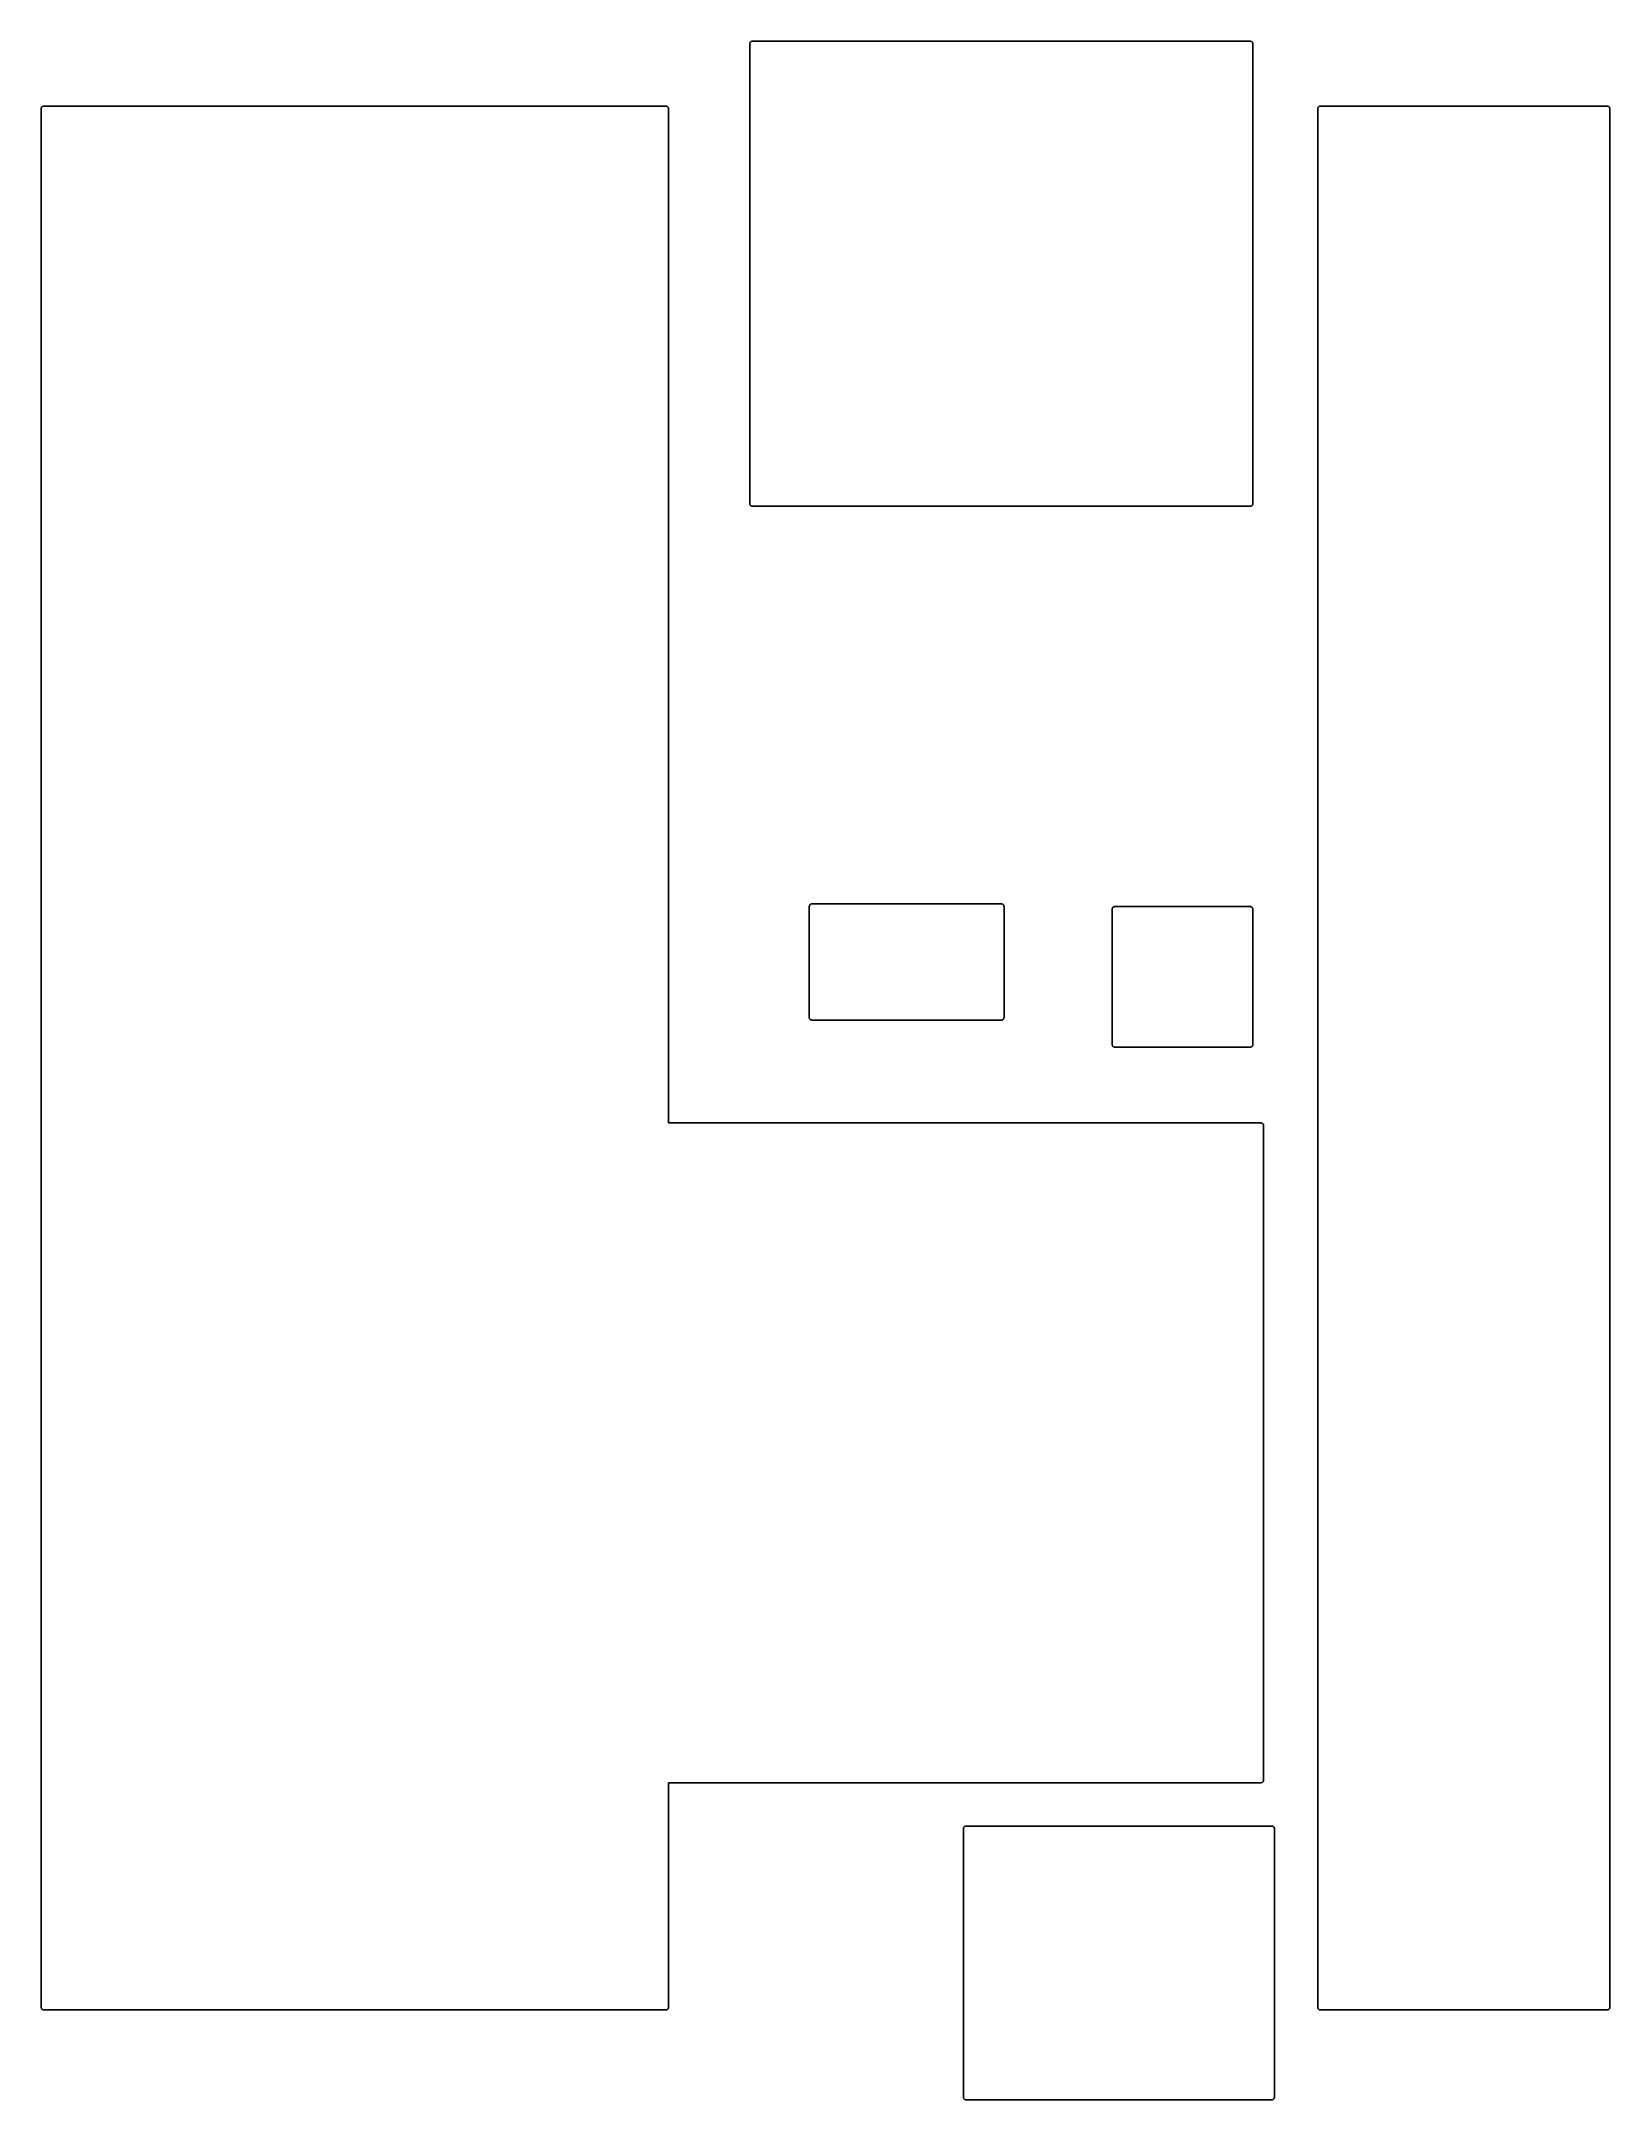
# Model space of a CAD drawing. Extents: x 99.6 to 173.2, y -125.1 to -28.4.
import ezdxf

# ---------------------------------------------------------------- set-up
doc = ezdxf.new("R2010")
doc.units = 0
doc.header["$MEASUREMENT"] = 0
doc.layers.add('BLACK', color=7, linetype='CONTINUOUS')

msp = doc.modelspace()

# ---------------------------------------------------------------- linework, layer by layer
at = {"layer": 'BLACK', "linetype": 'CONTINUOUS'}
for p, q in [((132.842, -28.5732), (132.843, -28.5613)), ((132.842, -28.5741), (132.842, -28.5732)), ((132.842, -28.575), (132.842, -28.5741)), ((132.842, -28.5741), (132.842, -28.5741)), ((132.842, -28.5741), (132.842, -28.5741)), ((132.842, -50.165), (132.842, -28.575)), ((132.843, -28.5613), (132.845, -28.5495)), ((132.845, -28.5486), (132.848, -28.5372)), ((132.845, -28.549), (132.845, -28.5486)), ((132.845, -28.5495), (132.845, -28.549)), ((132.848, -28.5372), (132.852, -28.5258)), ((132.852, -28.525), (132.858, -28.5145)), ((132.852, -28.5254), (132.852, -28.525)), ((132.852, -28.5258), (132.852, -28.5254)), ((132.858, -28.5145), (132.864, -28.504)), ((132.864, -28.5032), (132.872, -28.4941)), ((132.864, -28.5036), (132.864, -28.5032)), ((132.864, -28.504), (132.864, -28.5036)), ((132.872, -28.4941), (132.88, -28.4849)), ((132.88, -28.4843), (132.889, -28.4768)), ((132.88, -28.4846), (132.88, -28.4843)), ((132.88, -28.4849), (132.88, -28.4846)), ((132.889, -28.4768), (132.899, -28.4692)), ((132.899, -28.4687), (132.91, -28.4632)), ((132.899, -28.469), (132.899, -28.4687)), ((132.899, -28.4692), (132.899, -28.469)), ((132.91, -28.4632), (132.921, -28.4576)), ((132.921, -28.4572), (132.933, -28.4539)), ((132.921, -28.4575), (132.921, -28.4572)), ((132.921, -28.4576), (132.921, -28.4575)), ((132.933, -28.4539), (132.944, -28.4504)), ((132.944, -28.4504), (132.945, -28.4504)), ((132.945, -28.4503), (132.957, -28.4492)), ((132.945, -28.4504), (132.945, -28.4503)), ((132.957, -28.4492), (132.969, -28.448)), ((132.969, -28.448), (156.337, -28.448)), ((156.337, -28.448), (156.338, -28.448)), ((156.338, -28.448), (156.338, -28.448)), ((156.338, -28.448), (156.338, -28.448)), ((156.338, -28.448), (156.339, -28.448)), ((156.339, -28.448), (156.351, -28.4493)), ((156.351, -28.4493), (156.363, -28.4506)), ((156.363, -28.4506), (156.363, -28.4507)), ((156.363, -28.4507), (156.363, -28.4508)), ((156.363, -28.4508), (156.375, -28.4544)), ((156.375, -28.4544), (156.386, -28.4579)), ((156.386, -28.4579), (156.387, -28.4581)), ((156.387, -28.4581), (156.387, -28.4583)), ((156.387, -28.4583), (156.397, -28.464)), ((156.397, -28.464), (156.408, -28.4697)), ((156.408, -28.4697), (156.408, -28.47)), ((156.408, -28.47), (156.409, -28.4702)), ((156.409, -28.4702), (156.418, -28.4779)), ((156.418, -28.4779), (156.427, -28.4855)), ((156.427, -28.4855), (156.427, -28.4859)), ((156.427, -28.4859), (156.428, -28.4861)), ((156.428, -28.4861), (156.435, -28.4955)), ((156.435, -28.4955), (156.443, -28.5047)), ((156.443, -28.5047), (156.443, -28.5051)), ((156.443, -28.5051), (156.443, -28.5055)), ((156.443, -28.5055), (156.449, -28.5161)), ((156.449, -28.5161), (156.454, -28.5266)), ((156.454, -28.5266), (156.455, -28.527)), ((156.455, -28.527), (156.455, -28.5274)), ((156.455, -28.5274), (156.458, -28.5389)), ((156.458, -28.5389), (156.462, -28.5503)), ((156.462, -28.5503), (156.462, -28.5508)), ((156.462, -28.5508), (156.462, -28.5512)), ((156.462, -28.5512), (156.463, -28.5631)), ((156.463, -28.5631), (156.464, -28.575)), ((156.464, -28.575), (156.464, -50.165)), ((99.568, -31.6212), (99.5693, -31.6093)), ((99.568, -31.6221), (99.568, -31.6212)), ((99.568, -31.623), (99.568, -31.6221)), ((99.568, -31.6221), (99.568, -31.6221)), ((99.568, -31.6221), (99.568, -31.6221)), ((99.568, -120.777), (99.568, -31.623)), ((99.5693, -31.6093), (99.5706, -31.5975)), ((99.5706, -31.5975), (99.5707, -31.597)), ((99.5707, -31.597), (99.5708, -31.5966)), ((99.5708, -31.5966), (99.5744, -31.5852)), ((99.5744, -31.5852), (99.5779, -31.5738)), ((99.5779, -31.5738), (99.5781, -31.5734)), ((99.5781, -31.5734), (99.5783, -31.573)), ((99.5783, -31.573), (99.584, -31.5625)), ((99.584, -31.5625), (99.5897, -31.552)), ((99.5897, -31.552), (99.59, -31.5516)), ((99.59, -31.5516), (99.5902, -31.5512)), ((99.5902, -31.5512), (99.5979, -31.5421)), ((99.5979, -31.5421), (99.6055, -31.5329)), ((99.6055, -31.5329), (99.6059, -31.5326)), ((99.6059, -31.5326), (99.6061, -31.5323)), ((99.6061, -31.5323), (99.6155, -31.5248)), ((99.6155, -31.5248), (99.6247, -31.5172)), ((99.6247, -31.5172), (99.6251, -31.517)), ((99.6251, -31.517), (99.6255, -31.5167)), ((99.6255, -31.5167), (99.6361, -31.5112)), ((99.6361, -31.5112), (99.6466, -31.5056)), ((99.6466, -31.5056), (99.647, -31.5055)), ((99.647, -31.5055), (99.6474, -31.5052)), ((99.6474, -31.5052), (99.6589, -31.5019)), ((99.6589, -31.5019), (99.6703, -31.4984)), ((99.6703, -31.4984), (99.6708, -31.4984)), ((99.6708, -31.4984), (99.6712, -31.4982)), ((99.6712, -31.4982), (99.6831, -31.4972)), ((99.6831, -31.4972), (99.695, -31.496)), ((99.695, -31.496), (128.905, -31.496)), ((128.905, -31.496), (128.906, -31.496)), ((128.906, -31.496), (128.906, -31.496)), ((128.906, -31.496), (128.906, -31.496)), ((128.906, -31.496), (128.907, -31.496)), ((128.907, -31.496), (128.919, -31.4973)), ((128.919, -31.4973), (128.931, -31.4986)), ((128.931, -31.4986), (128.931, -31.4987)), ((128.931, -31.4987), (128.931, -31.4988)), ((128.931, -31.4988), (128.943, -31.5024)), ((128.943, -31.5024), (128.954, -31.5059)), ((128.954, -31.5059), (128.955, -31.5061)), ((128.955, -31.5061), (128.955, -31.5063)), ((128.955, -31.5063), (128.965, -31.512)), ((128.965, -31.512), (128.976, -31.5177)), ((128.976, -31.5177), (128.976, -31.518)), ((128.976, -31.518), (128.977, -31.5182)), ((128.977, -31.5182), (128.986, -31.5259)), ((128.986, -31.5259), (128.995, -31.5335)), ((128.995, -31.5335), (128.995, -31.5339)), ((128.995, -31.5339), (128.996, -31.5341)), ((128.996, -31.5341), (129.003, -31.5435)), ((129.003, -31.5435), (129.011, -31.5527)), ((129.011, -31.5527), (129.011, -31.5531)), ((129.011, -31.5531), (129.011, -31.5535)), ((129.011, -31.5535), (129.017, -31.5641)), ((129.017, -31.5641), (129.022, -31.5746)), ((129.022, -31.5746), (129.023, -31.575)), ((129.023, -31.575), (129.023, -31.5754)), ((129.023, -31.5754), (129.026, -31.5869)), ((129.026, -31.5869), (129.03, -31.5983)), ((129.03, -31.5983), (129.03, -31.5988)), ((129.03, -31.5988), (129.03, -31.5992)), ((129.03, -31.5992), (129.031, -31.6111)), ((129.031, -31.6111), (129.032, -31.623)), ((129.032, -31.623), (129.032, -79.2418)), ((159.512, -31.6212), (159.513, -31.6093)), ((159.512, -31.6221), (159.512, -31.6212)), ((159.512, -31.623), (159.512, -31.6221)), ((159.512, -31.6221), (159.512, -31.6221)), ((159.512, -31.6221), (159.512, -31.6221)), ((159.512, -120.777), (159.512, -31.623)), ((159.513, -31.6093), (159.515, -31.5975)), ((159.515, -31.5966), (159.518, -31.5852)), ((159.515, -31.597), (159.515, -31.5966)), ((159.515, -31.5975), (159.515, -31.597)), ((159.518, -31.5852), (159.522, -31.5738)), ((159.522, -31.573), (159.528, -31.5625)), ((159.522, -31.5734), (159.522, -31.573)), ((159.522, -31.5738), (159.522, -31.5734)), ((159.528, -31.5625), (159.534, -31.552)), ((159.534, -31.5512), (159.542, -31.5421)), ((159.534, -31.5516), (159.534, -31.5512)), ((159.534, -31.552), (159.534, -31.5516)), ((159.542, -31.5421), (159.55, -31.5329)), ((159.55, -31.5323), (159.559, -31.5248)), ((159.55, -31.5326), (159.55, -31.5323)), ((159.55, -31.5329), (159.55, -31.5326)), ((159.559, -31.5248), (159.569, -31.5172)), ((159.569, -31.5167), (159.58, -31.5112)), ((159.569, -31.517), (159.569, -31.5167)), ((159.569, -31.5172), (159.569, -31.517)), ((159.58, -31.5112), (159.591, -31.5056)), ((159.591, -31.5052), (159.603, -31.5019)), ((159.591, -31.5055), (159.591, -31.5052)), ((159.591, -31.5056), (159.591, -31.5055)), ((159.603, -31.5019), (159.614, -31.4984)), ((159.614, -31.4984), (159.615, -31.4984)), ((159.615, -31.4982), (159.627, -31.4972)), ((159.615, -31.4984), (159.615, -31.4982)), ((159.627, -31.4972), (159.639, -31.496)), ((159.639, -31.496), (173.101, -31.496)), ((173.101, -31.496), (173.102, -31.496)), ((173.102, -31.496), (173.102, -31.496)), ((173.102, -31.496), (173.102, -31.496)), ((173.102, -31.496), (173.103, -31.496)), ((173.103, -31.496), (173.115, -31.4973)), ((173.115, -31.4973), (173.127, -31.4986)), ((173.127, -31.4986), (173.127, -31.4987)), ((173.127, -31.4987), (173.127, -31.4988)), ((173.127, -31.4988), (173.139, -31.5024)), ((173.139, -31.5024), (173.15, -31.5059)), ((173.15, -31.5059), (173.151, -31.5061)), ((173.151, -31.5061), (173.151, -31.5063)), ((173.151, -31.5063), (173.161, -31.512)), ((173.161, -31.512), (173.172, -31.5177)), ((173.172, -31.5177), (173.172, -31.518)), ((173.172, -31.518), (173.173, -31.5182)), ((173.173, -31.5182), (173.182, -31.5259)), ((173.182, -31.5259), (173.191, -31.5335)), ((173.191, -31.5335), (173.191, -31.5339)), ((173.191, -31.5339), (173.192, -31.5341)), ((173.192, -31.5341), (173.199, -31.5435)), ((173.199, -31.5435), (173.207, -31.5527)), ((173.207, -31.5527), (173.207, -31.5531)), ((173.207, -31.5531), (173.207, -31.5535)), ((173.207, -31.5535), (173.213, -31.5641)), ((173.213, -31.5641), (173.218, -31.5746)), ((173.218, -31.5746), (173.219, -31.575)), ((173.219, -31.575), (173.219, -31.5754)), ((173.219, -31.5754), (173.222, -31.5869)), ((173.222, -31.5869), (173.226, -31.5983)), ((173.226, -31.5983), (173.226, -31.5988)), ((173.226, -31.5988), (173.226, -31.5992)), ((173.226, -31.5992), (173.227, -31.6111)), ((173.227, -31.6111), (173.228, -31.623)), ((173.228, -31.623), (173.228, -120.777)), ((132.843, -50.1769), (132.842, -50.165)), ((132.844, -50.1888), (132.843, -50.1769)), ((132.844, -50.1892), (132.844, -50.1888)), ((132.844, -50.1897), (132.844, -50.1892)), ((132.848, -50.2011), (132.844, -50.1897)), ((132.851, -50.2126), (132.848, -50.2011)), ((132.851, -50.213), (132.851, -50.2126)), ((132.852, -50.2134), (132.851, -50.213)), ((132.857, -50.2239), (132.852, -50.2134)), ((132.863, -50.2345), (132.857, -50.2239)), ((132.863, -50.2349), (132.863, -50.2345)), ((132.863, -50.2353), (132.863, -50.2349)), ((132.871, -50.2445), (132.863, -50.2353)), ((132.878, -50.2539), (132.871, -50.2445)), ((132.879, -50.2541), (132.878, -50.2539)), ((132.879, -50.2545), (132.879, -50.2541)), ((132.888, -50.2621), (132.879, -50.2545)), ((132.897, -50.2698), (132.888, -50.2621)), ((132.898, -50.27), (132.897, -50.2698)), ((132.898, -50.2703), (132.898, -50.27)), ((132.909, -50.276), (132.898, -50.2703)), ((156.407, -50.2713), (156.396, -50.2768)), ((156.417, -50.2632), (156.407, -50.2708)), ((156.407, -50.2708), (156.407, -50.271)), ((156.407, -50.271), (156.407, -50.2713)), ((156.426, -50.2557), (156.417, -50.2632)), ((156.434, -50.2459), (156.426, -50.2551)), ((156.426, -50.2551), (156.426, -50.2554)), ((156.426, -50.2554), (156.426, -50.2557)), ((156.442, -50.2368), (156.434, -50.2459)), ((156.448, -50.2255), (156.442, -50.236)), ((156.442, -50.236), (156.442, -50.2364)), ((156.442, -50.2364), (156.442, -50.2368)), ((156.454, -50.215), (156.448, -50.2255)), ((156.458, -50.2028), (156.454, -50.2142)), ((156.454, -50.2142), (156.454, -50.2146)), ((156.454, -50.2146), (156.454, -50.215)), ((156.461, -50.1914), (156.458, -50.2028)), ((156.463, -50.1787), (156.461, -50.1905)), ((156.461, -50.1905), (156.461, -50.191)), ((156.461, -50.191), (156.461, -50.1914)), ((156.464, -50.1668), (156.463, -50.1787)), ((156.464, -50.165), (156.464, -50.1659)), ((156.464, -50.1659), (156.464, -50.1659)), ((156.464, -50.1659), (156.464, -50.1659)), ((156.464, -50.1659), (156.464, -50.1668)), ((132.919, -50.2817), (132.909, -50.276)), ((132.919, -50.2819), (132.919, -50.2817)), ((132.92, -50.2821), (132.919, -50.2819)), ((132.931, -50.2856), (132.92, -50.2821)), ((132.943, -50.2892), (132.931, -50.2856)), ((132.943, -50.2893), (132.943, -50.2892)), ((132.943, -50.2894), (132.943, -50.2893)), ((132.955, -50.2907), (132.943, -50.2894)), ((132.967, -50.292), (132.955, -50.2907)), ((132.968, -50.292), (132.967, -50.292)), ((132.969, -50.292), (132.968, -50.292)), ((132.968, -50.292), (132.968, -50.292)), ((132.968, -50.292), (132.968, -50.292)), ((156.337, -50.292), (132.969, -50.292)), ((156.349, -50.2908), (156.337, -50.292)), ((156.361, -50.2897), (156.349, -50.2908)), ((156.362, -50.2896), (156.361, -50.2896)), ((156.361, -50.2896), (156.361, -50.2897)), ((156.373, -50.2861), (156.362, -50.2896)), ((156.385, -50.2828), (156.373, -50.2861)), ((156.396, -50.2768), (156.385, -50.2824)), ((156.385, -50.2824), (156.385, -50.2825)), ((156.385, -50.2825), (156.385, -50.2828)), ((135.636, -69.0862), (135.637, -69.0743)), ((135.636, -69.0871), (135.636, -69.0862)), ((135.636, -69.088), (135.636, -69.0871)), ((135.636, -69.0871), (135.636, -69.0871)), ((135.636, -69.0871), (135.636, -69.0871)), ((135.636, -74.295), (135.636, -69.088)), ((135.637, -69.0743), (135.639, -69.0625)), ((135.639, -69.0616), (135.642, -69.0502)), ((135.639, -69.062), (135.639, -69.0616)), ((135.639, -69.0625), (135.639, -69.062)), ((135.642, -69.0502), (135.646, -69.0388)), ((135.646, -69.038), (135.652, -69.0275)), ((135.646, -69.0384), (135.646, -69.038)), ((135.646, -69.0388), (135.646, -69.0384)), ((135.652, -69.0275), (135.658, -69.017)), ((135.658, -69.0162), (135.666, -69.0071)), ((135.658, -69.0166), (135.658, -69.0162)), ((135.658, -69.017), (135.658, -69.0166)), ((135.666, -69.0071), (135.674, -68.9979)), ((135.674, -68.9973), (135.683, -68.9898)), ((135.674, -68.9976), (135.674, -68.9973)), ((135.674, -68.9979), (135.674, -68.9976)), ((135.683, -68.9898), (135.693, -68.9822)), ((135.693, -68.9817), (135.704, -68.9762)), ((135.693, -68.982), (135.693, -68.9817)), ((135.693, -68.9822), (135.693, -68.982)), ((135.704, -68.9762), (135.715, -68.9706)), ((135.715, -68.9702), (135.727, -68.9669)), ((135.715, -68.9705), (135.715, -68.9702)), ((135.715, -68.9706), (135.715, -68.9705)), ((135.727, -68.9669), (135.738, -68.9634)), ((135.738, -68.9634), (135.739, -68.9634)), ((135.739, -68.9633), (135.751, -68.9622)), ((135.739, -68.9634), (135.739, -68.9633)), ((135.751, -68.9622), (135.763, -68.961)), ((135.763, -68.961), (144.653, -68.961)), ((144.653, -68.961), (144.654, -68.961)), ((144.654, -68.961), (144.654, -68.961)), ((144.654, -68.961), (144.654, -68.961)), ((144.654, -68.961), (144.655, -68.961)), ((144.655, -68.961), (144.667, -68.9623)), ((144.667, -68.9623), (144.679, -68.9636)), ((144.679, -68.9636), (144.679, -68.9637)), ((144.679, -68.9637), (144.679, -68.9638)), ((144.679, -68.9638), (144.691, -68.9674)), ((144.691, -68.9674), (144.702, -68.9709)), ((144.702, -68.9709), (144.703, -68.9711)), ((144.703, -68.9711), (144.703, -68.9713)), ((144.703, -68.9713), (144.713, -68.977)), ((144.713, -68.977), (144.724, -68.9827)), ((144.724, -68.9827), (144.724, -68.983)), ((144.724, -68.983), (144.725, -68.9832)), ((144.725, -68.9832), (144.734, -68.9909)), ((144.734, -68.9909), (144.743, -68.9985)), ((144.743, -68.9985), (144.743, -68.9989)), ((144.743, -68.9989), (144.744, -68.9991)), ((144.744, -68.9991), (144.751, -69.0085)), ((144.751, -69.0085), (144.759, -69.0177)), ((144.759, -69.0177), (144.759, -69.0181)), ((144.759, -69.0181), (144.759, -69.0185)), ((144.759, -69.0185), (144.765, -69.0291)), ((144.765, -69.0291), (144.77, -69.0396)), ((144.77, -69.0396), (144.771, -69.04)), ((144.771, -69.04), (144.771, -69.0404)), ((144.771, -69.0404), (144.774, -69.0519)), ((144.774, -69.0519), (144.778, -69.0633)), ((144.778, -69.0633), (144.778, -69.0638)), ((144.778, -69.0638), (144.778, -69.0642)), ((144.778, -69.0642), (144.779, -69.0761)), ((144.779, -69.0761), (144.78, -69.088)), ((144.78, -69.088), (144.78, -74.295)), ((149.86, -69.2132), (149.861, -69.2013)), ((149.86, -69.2141), (149.86, -69.2132)), ((149.86, -69.215), (149.86, -69.2141)), ((149.86, -69.2141), (149.86, -69.2141)), ((149.86, -69.2141), (149.86, -69.2141)), ((149.86, -75.565), (149.86, -69.215)), ((149.861, -69.2013), (149.863, -69.1895)), ((149.863, -69.1886), (149.866, -69.1772)), ((149.863, -69.189), (149.863, -69.1886)), ((149.863, -69.1895), (149.863, -69.189)), ((149.866, -69.1772), (149.87, -69.1658)), ((149.87, -69.165), (149.876, -69.1545)), ((149.87, -69.1654), (149.87, -69.165)), ((149.87, -69.1658), (149.87, -69.1654)), ((149.876, -69.1545), (149.882, -69.144)), ((149.882, -69.1432), (149.89, -69.1341)), ((149.882, -69.1436), (149.882, -69.1432)), ((149.882, -69.144), (149.882, -69.1436)), ((149.89, -69.1341), (149.898, -69.1249)), ((149.898, -69.1243), (149.907, -69.1168)), ((149.898, -69.1246), (149.898, -69.1243)), ((149.898, -69.1249), (149.898, -69.1246)), ((149.907, -69.1168), (149.917, -69.1092)), ((149.917, -69.1087), (149.928, -69.1032)), ((149.917, -69.109), (149.917, -69.1087)), ((149.917, -69.1092), (149.917, -69.109)), ((149.928, -69.1032), (149.939, -69.0976)), ((149.939, -69.0972), (149.951, -69.0939)), ((149.939, -69.0975), (149.939, -69.0972)), ((149.939, -69.0976), (149.939, -69.0975)), ((149.951, -69.0939), (149.962, -69.0904)), ((149.962, -69.0904), (149.963, -69.0904)), ((149.963, -69.0902), (149.975, -69.0892)), ((149.963, -69.0904), (149.963, -69.0902)), ((149.975, -69.0892), (149.987, -69.088)), ((149.987, -69.088), (156.337, -69.088)), ((156.337, -69.088), (156.338, -69.088)), ((156.338, -69.088), (156.338, -69.088)), ((156.338, -69.088), (156.338, -69.088)), ((156.338, -69.088), (156.339, -69.088)), ((156.339, -69.088), (156.351, -69.0893)), ((156.351, -69.0893), (156.363, -69.0906)), ((156.363, -69.0906), (156.363, -69.0907)), ((156.363, -69.0907), (156.363, -69.0908)), ((156.363, -69.0908), (156.375, -69.0944)), ((156.375, -69.0944), (156.386, -69.0979)), ((156.386, -69.0979), (156.387, -69.0981)), ((156.387, -69.0981), (156.387, -69.0983)), ((156.387, -69.0983), (156.397, -69.104)), ((156.397, -69.104), (156.408, -69.1097)), ((156.408, -69.1097), (156.408, -69.11)), ((156.408, -69.11), (156.409, -69.1102)), ((156.409, -69.1102), (156.418, -69.1179)), ((156.418, -69.1179), (156.427, -69.1255)), ((156.427, -69.1255), (156.427, -69.1259)), ((156.427, -69.1259), (156.428, -69.1261)), ((156.428, -69.1261), (156.435, -69.1355)), ((156.435, -69.1355), (156.443, -69.1447)), ((156.443, -69.1447), (156.443, -69.1451)), ((156.443, -69.1451), (156.443, -69.1455)), ((156.443, -69.1455), (156.449, -69.1561)), ((156.449, -69.1561), (156.454, -69.1666)), ((156.454, -69.1666), (156.455, -69.167)), ((156.455, -69.167), (156.455, -69.1674)), ((156.455, -69.1674), (156.458, -69.1789)), ((156.458, -69.1789), (156.462, -69.1903)), ((156.462, -69.1903), (156.462, -69.1908)), ((156.462, -69.1908), (156.462, -69.1912)), ((156.462, -69.1912), (156.463, -69.2031)), ((156.463, -69.2031), (156.464, -69.215)), ((156.464, -69.215), (156.464, -75.565)), ((135.637, -74.3069), (135.636, -74.295)), ((135.638, -74.3188), (135.637, -74.3069)), ((135.638, -74.3192), (135.638, -74.3188)), ((135.638, -74.3197), (135.638, -74.3192)), ((135.642, -74.3311), (135.638, -74.3197)), ((135.645, -74.3426), (135.642, -74.3311)), ((135.645, -74.343), (135.645, -74.3426)), ((135.646, -74.3434), (135.645, -74.343)), ((135.651, -74.3539), (135.646, -74.3434)), ((135.657, -74.3645), (135.651, -74.3539)), ((135.657, -74.3649), (135.657, -74.3645)), ((135.657, -74.3653), (135.657, -74.3649)), ((135.665, -74.3745), (135.657, -74.3653)), ((135.672, -74.3839), (135.665, -74.3745)), ((135.673, -74.3841), (135.672, -74.3839)), ((135.673, -74.3845), (135.673, -74.3841)), ((135.682, -74.3921), (135.673, -74.3845)), ((135.691, -74.3998), (135.682, -74.3921)), ((135.692, -74.4), (135.691, -74.3998)), ((135.692, -74.4003), (135.692, -74.4)), ((135.703, -74.406), (135.692, -74.4003)), ((135.713, -74.4117), (135.703, -74.406)), ((135.713, -74.4119), (135.713, -74.4117)), ((135.714, -74.4121), (135.713, -74.4119)), ((135.725, -74.4156), (135.714, -74.4121)), ((135.737, -74.4192), (135.725, -74.4156)), ((135.737, -74.4193), (135.737, -74.4192)), ((135.737, -74.4194), (135.737, -74.4193)), ((135.749, -74.4207), (135.737, -74.4194)), ((135.761, -74.422), (135.749, -74.4207)), ((135.762, -74.422), (135.761, -74.422)), ((135.763, -74.422), (135.762, -74.422)), ((135.762, -74.422), (135.762, -74.422)), ((135.762, -74.422), (135.762, -74.422)), ((144.653, -74.422), (135.763, -74.422)), ((144.665, -74.4208), (144.653, -74.422)), ((144.677, -74.4197), (144.665, -74.4208)), ((144.678, -74.4196), (144.677, -74.4196)), ((144.677, -74.4196), (144.677, -74.4197)), ((144.689, -74.4161), (144.678, -74.4196)), ((144.701, -74.4128), (144.689, -74.4161)), ((144.712, -74.4068), (144.701, -74.4124)), ((144.701, -74.4124), (144.701, -74.4125)), ((144.701, -74.4125), (144.701, -74.4128)), ((144.723, -74.4013), (144.712, -74.4068)), ((144.733, -74.3932), (144.723, -74.4008)), ((144.723, -74.4008), (144.723, -74.401)), ((144.723, -74.401), (144.723, -74.4013)), ((144.742, -74.3857), (144.733, -74.3932)), ((144.75, -74.3759), (144.742, -74.3851)), ((144.742, -74.3851), (144.742, -74.3854)), ((144.742, -74.3854), (144.742, -74.3857)), ((144.758, -74.3668), (144.75, -74.3759)), ((144.764, -74.3555), (144.758, -74.366)), ((144.758, -74.366), (144.758, -74.3664)), ((144.758, -74.3664), (144.758, -74.3668)), ((144.77, -74.345), (144.764, -74.3555)), ((144.774, -74.3328), (144.77, -74.3442)), ((144.77, -74.3442), (144.77, -74.3446)), ((144.77, -74.3446), (144.77, -74.345)), ((144.777, -74.3214), (144.774, -74.3328)), ((144.779, -74.3087), (144.777, -74.3205)), ((144.777, -74.3205), (144.777, -74.321)), ((144.777, -74.321), (144.777, -74.3214)), ((144.78, -74.2968), (144.779, -74.3087)), ((144.78, -74.295), (144.78, -74.2959)), ((144.78, -74.2959), (144.78, -74.2959)), ((144.78, -74.2959), (144.78, -74.2959)), ((144.78, -74.2959), (144.78, -74.2968)), ((149.861, -75.5769), (149.86, -75.565)), ((149.862, -75.5888), (149.861, -75.5769)), ((149.862, -75.5892), (149.862, -75.5888)), ((149.862, -75.5897), (149.862, -75.5892)), ((149.866, -75.6011), (149.862, -75.5897)), ((149.869, -75.6126), (149.866, -75.6011)), ((149.869, -75.613), (149.869, -75.6126)), ((149.87, -75.6134), (149.869, -75.613)), ((149.875, -75.6239), (149.87, -75.6134)), ((149.881, -75.6345), (149.875, -75.6239)), ((149.881, -75.6349), (149.881, -75.6345)), ((149.881, -75.6353), (149.881, -75.6349)), ((149.889, -75.6445), (149.881, -75.6353)), ((149.896, -75.6539), (149.889, -75.6445)), ((149.897, -75.6541), (149.896, -75.6539)), ((149.897, -75.6545), (149.897, -75.6541)), ((149.906, -75.6621), (149.897, -75.6545)), ((149.915, -75.6698), (149.906, -75.6621)), ((149.916, -75.67), (149.915, -75.6698)), ((149.916, -75.6703), (149.916, -75.67)), ((149.927, -75.676), (149.916, -75.6703)), ((149.937, -75.6817), (149.927, -75.676)), ((149.937, -75.6819), (149.937, -75.6817)), ((149.938, -75.6821), (149.937, -75.6819)), ((149.949, -75.6856), (149.938, -75.6821)), ((149.961, -75.6892), (149.949, -75.6856)), ((149.961, -75.6893), (149.961, -75.6892)), ((149.961, -75.6894), (149.961, -75.6893)), ((149.973, -75.6907), (149.961, -75.6894)), ((149.985, -75.692), (149.973, -75.6907)), ((149.986, -75.692), (149.985, -75.692)), ((149.987, -75.692), (149.986, -75.692)), ((149.986, -75.692), (149.986, -75.692)), ((149.986, -75.692), (149.986, -75.692)), ((156.337, -75.692), (149.987, -75.692)), ((156.349, -75.6908), (156.337, -75.692)), ((156.361, -75.6898), (156.349, -75.6908)), ((156.362, -75.6896), (156.361, -75.6896)), ((156.361, -75.6896), (156.361, -75.6898)), ((156.373, -75.6861), (156.362, -75.6896)), ((156.385, -75.6828), (156.373, -75.6861)), ((156.396, -75.6768), (156.385, -75.6824)), ((156.385, -75.6824), (156.385, -75.6825)), ((156.385, -75.6825), (156.385, -75.6828)), ((156.407, -75.6713), (156.396, -75.6768)), ((156.417, -75.6632), (156.407, -75.6708)), ((156.407, -75.6708), (156.407, -75.671)), ((156.407, -75.671), (156.407, -75.6713)), ((156.426, -75.6557), (156.417, -75.6632)), ((156.434, -75.6459), (156.426, -75.6551)), ((156.426, -75.6551), (156.426, -75.6554)), ((156.426, -75.6554), (156.426, -75.6557)), ((156.442, -75.6368), (156.434, -75.6459)), ((156.448, -75.6255), (156.442, -75.636)), ((156.442, -75.636), (156.442, -75.6364)), ((156.442, -75.6364), (156.442, -75.6368)), ((156.454, -75.615), (156.448, -75.6255)), ((156.458, -75.6028), (156.454, -75.6142)), ((156.454, -75.6142), (156.454, -75.6146)), ((156.454, -75.6146), (156.454, -75.615)), ((156.461, -75.5914), (156.458, -75.6028)), ((156.463, -75.5787), (156.461, -75.5905)), ((156.461, -75.5905), (156.461, -75.591)), ((156.461, -75.591), (156.461, -75.5914)), ((156.464, -75.5668), (156.463, -75.5787)), ((156.464, -75.565), (156.464, -75.5659)), ((156.464, -75.5659), (156.464, -75.5659)), ((156.464, -75.5659), (156.464, -75.5659)), ((156.464, -75.5659), (156.464, -75.5668)), ((129.032, -79.2418), (129.033, -79.2474)), ((129.033, -79.2474), (129.038, -79.248)), ((129.038, -79.248), (156.845, -79.248)), ((156.845, -79.248), (156.846, -79.248)), ((156.846, -79.248), (156.846, -79.248)), ((156.846, -79.248), (156.846, -79.248)), ((156.846, -79.248), (156.847, -79.248)), ((156.847, -79.248), (156.859, -79.2493)), ((156.859, -79.2493), (156.871, -79.2506)), ((156.871, -79.2506), (156.871, -79.2507)), ((156.871, -79.2507), (156.871, -79.2508)), ((156.871, -79.2508), (156.883, -79.2544)), ((156.883, -79.2544), (156.894, -79.2579)), ((156.894, -79.2579), (156.895, -79.2581)), ((156.895, -79.2581), (156.895, -79.2583)), ((156.895, -79.2583), (156.905, -79.264)), ((156.905, -79.264), (156.916, -79.2697)), ((156.916, -79.2697), (156.916, -79.27)), ((156.916, -79.27), (156.917, -79.2702)), ((156.917, -79.2702), (156.926, -79.2779)), ((156.926, -79.2779), (156.935, -79.2855)), ((156.935, -79.2855), (156.935, -79.2859)), ((156.935, -79.2859), (156.936, -79.2861)), ((156.936, -79.2861), (156.943, -79.2955)), ((156.943, -79.2955), (156.951, -79.3047)), ((156.951, -79.3047), (156.951, -79.3051)), ((156.951, -79.3051), (156.951, -79.3055)), ((156.951, -79.3055), (156.957, -79.3161)), ((156.957, -79.3161), (156.962, -79.3266)), ((156.962, -79.3266), (156.963, -79.327)), ((156.963, -79.327), (156.963, -79.3274)), ((156.963, -79.3274), (156.966, -79.3387)), ((156.966, -79.3387), (156.97, -79.3503)), ((156.97, -79.3503), (156.97, -79.3508)), ((156.97, -79.3508), (156.97, -79.3512)), ((156.97, -79.3512), (156.971, -79.3631)), ((156.971, -79.3631), (156.972, -79.375)), ((156.972, -79.375), (156.972, -110.109)), ((156.925, -110.207), (156.915, -110.215)), ((156.934, -110.2), (156.925, -110.207)), ((156.942, -110.19), (156.934, -110.199)), ((156.934, -110.199), (156.934, -110.199)), ((156.934, -110.199), (156.934, -110.2)), ((156.95, -110.181), (156.942, -110.19)), ((156.956, -110.169), (156.95, -110.18)), ((156.95, -110.18), (156.95, -110.18)), ((156.95, -110.18), (156.95, -110.181)), ((156.962, -110.159), (156.956, -110.169)), ((156.966, -110.147), (156.962, -110.158)), ((156.962, -110.158), (156.962, -110.159)), ((156.962, -110.159), (156.962, -110.159)), ((156.969, -110.135), (156.966, -110.147)), ((156.971, -110.123), (156.969, -110.135)), ((156.969, -110.135), (156.969, -110.135)), ((156.969, -110.135), (156.969, -110.135)), ((156.972, -110.111), (156.971, -110.123)), ((156.972, -110.109), (156.972, -110.11)), ((156.972, -110.11), (156.972, -110.11)), ((156.972, -110.11), (156.972, -110.11)), ((156.972, -110.11), (156.972, -110.111)), ((129.033, -110.237), (129.032, -110.242)), ((129.032, -110.242), (129.032, -120.777)), ((129.038, -110.236), (129.033, -110.237)), ((156.845, -110.236), (129.038, -110.236)), ((156.857, -110.235), (156.845, -110.236)), ((156.869, -110.234), (156.857, -110.235)), ((156.87, -110.234), (156.869, -110.234)), ((156.869, -110.234), (156.869, -110.234)), ((156.881, -110.23), (156.87, -110.234)), ((156.893, -110.227), (156.881, -110.23)), ((156.904, -110.221), (156.893, -110.226)), ((156.893, -110.226), (156.893, -110.227)), ((156.893, -110.227), (156.893, -110.227)), ((156.915, -110.215), (156.904, -110.221)), ((156.915, -110.215), (156.915, -110.215)), ((156.915, -110.215), (156.915, -110.215)), ((142.875, -112.393), (142.876, -112.381)), ((142.875, -112.394), (142.875, -112.393)), ((142.875, -112.395), (142.875, -112.394)), ((142.875, -112.394), (142.875, -112.394)), ((142.875, -112.394), (142.875, -112.394)), ((142.875, -125), (142.875, -112.395)), ((142.876, -112.381), (142.878, -112.369)), ((142.878, -112.369), (142.881, -112.357)), ((142.878, -112.369), (142.878, -112.369)), ((142.878, -112.369), (142.878, -112.369)), ((142.881, -112.357), (142.885, -112.346)), ((142.885, -112.345), (142.891, -112.335)), ((142.885, -112.346), (142.885, -112.345)), ((142.885, -112.345), (142.885, -112.345)), ((142.891, -112.335), (142.897, -112.324)), ((142.897, -112.323), (142.905, -112.314)), ((142.897, -112.324), (142.897, -112.323)), ((142.897, -112.324), (142.897, -112.324)), ((142.905, -112.314), (142.913, -112.305)), ((142.913, -112.304), (142.922, -112.297)), ((142.913, -112.305), (142.913, -112.304)), ((142.913, -112.305), (142.913, -112.305)), ((142.922, -112.297), (142.932, -112.289)), ((142.932, -112.289), (142.943, -112.283)), ((142.932, -112.289), (142.932, -112.289)), ((142.932, -112.289), (142.932, -112.289)), ((142.943, -112.283), (142.954, -112.278)), ((142.954, -112.277), (142.966, -112.274)), ((142.954, -112.278), (142.954, -112.277)), ((142.954, -112.277), (142.954, -112.277)), ((142.966, -112.274), (142.977, -112.27)), ((142.977, -112.27), (142.978, -112.27)), ((142.978, -112.27), (142.99, -112.269)), ((142.978, -112.27), (142.978, -112.27)), ((142.99, -112.269), (143.002, -112.268)), ((143.002, -112.268), (157.353, -112.268)), ((157.353, -112.268), (157.354, -112.268)), ((157.354, -112.268), (157.354, -112.268)), ((157.354, -112.268), (157.354, -112.268)), ((157.354, -112.268), (157.355, -112.268)), ((157.355, -112.268), (157.367, -112.269)), ((157.367, -112.269), (157.379, -112.271)), ((157.379, -112.271), (157.379, -112.271)), ((157.379, -112.271), (157.379, -112.271)), ((157.379, -112.271), (157.391, -112.274)), ((157.391, -112.274), (157.402, -112.278)), ((157.402, -112.278), (157.403, -112.278)), ((157.403, -112.278), (157.403, -112.278)), ((157.403, -112.278), (157.413, -112.284)), ((157.413, -112.284), (157.424, -112.29)), ((157.424, -112.29), (157.424, -112.29)), ((157.424, -112.29), (157.425, -112.29)), ((157.425, -112.29), (157.434, -112.298)), ((157.434, -112.298), (157.443, -112.306)), ((157.443, -112.306), (157.443, -112.306)), ((157.443, -112.306), (157.444, -112.306)), ((157.444, -112.306), (157.451, -112.315)), ((157.451, -112.315), (157.459, -112.325)), ((157.459, -112.325), (157.459, -112.325)), ((157.459, -112.325), (157.459, -112.325)), ((157.459, -112.325), (157.465, -112.336)), ((157.465, -112.336), (157.47, -112.347)), ((157.47, -112.347), (157.471, -112.347)), ((157.471, -112.347), (157.471, -112.347)), ((157.471, -112.347), (157.474, -112.359)), ((157.474, -112.359), (157.478, -112.37)), ((157.478, -112.37), (157.478, -112.371)), ((157.478, -112.371), (157.478, -112.371)), ((157.478, -112.371), (157.479, -112.383)), ((157.479, -112.383), (157.48, -112.395)), ((157.48, -112.395), (157.48, -125)), ((99.5692, -120.789), (99.568, -120.777)), ((99.5703, -120.801), (99.5692, -120.789)), ((99.5704, -120.801), (99.5703, -120.801)), ((99.5704, -120.802), (99.5704, -120.801)), ((99.5739, -120.813), (99.5704, -120.802)), ((99.5772, -120.825), (99.5739, -120.813)), ((99.5775, -120.825), (99.5772, -120.825)), ((99.5776, -120.825), (99.5775, -120.825)), ((99.5832, -120.836), (99.5776, -120.825)), ((99.5887, -120.847), (99.5832, -120.836)), ((99.589, -120.847), (99.5887, -120.847)), ((99.5892, -120.847), (99.589, -120.847)), ((99.5968, -120.857), (99.5892, -120.847)), ((129.016, -120.837), (129.01, -120.848)), ((129.01, -120.848), (129.01, -120.848)), ((129.01, -120.848), (129.01, -120.849)), ((129.022, -120.827), (129.016, -120.837)), ((129.026, -120.815), (129.022, -120.826)), ((129.022, -120.826), (129.022, -120.827)), ((129.022, -120.827), (129.022, -120.827)), ((129.029, -120.803), (129.026, -120.815)), ((129.031, -120.791), (129.029, -120.803)), ((129.029, -120.803), (129.029, -120.803)), ((129.029, -120.803), (129.029, -120.803)), ((129.032, -120.779), (129.031, -120.791)), ((129.032, -120.777), (129.032, -120.778)), ((129.032, -120.778), (129.032, -120.778)), ((129.032, -120.778), (129.032, -120.778)), ((129.032, -120.778), (129.032, -120.779)), ((159.513, -120.789), (159.512, -120.777)), ((159.514, -120.801), (159.513, -120.789)), ((159.514, -120.802), (159.514, -120.801)), ((159.514, -120.801), (159.514, -120.801)), ((159.518, -120.813), (159.514, -120.802)), ((159.521, -120.825), (159.518, -120.813)), ((159.522, -120.825), (159.521, -120.825)), ((159.521, -120.825), (159.521, -120.825)), ((159.527, -120.836), (159.522, -120.825)), ((159.533, -120.847), (159.527, -120.836)), ((159.541, -120.857), (159.533, -120.847)), ((159.533, -120.847), (159.533, -120.847)), ((159.533, -120.847), (159.533, -120.847)), ((173.212, -120.837), (173.206, -120.848)), ((173.206, -120.848), (173.206, -120.848)), ((173.206, -120.848), (173.206, -120.849)), ((173.218, -120.827), (173.212, -120.837)), ((173.222, -120.815), (173.218, -120.826)), ((173.218, -120.826), (173.218, -120.827)), ((173.218, -120.827), (173.218, -120.827)), ((173.225, -120.803), (173.222, -120.815)), ((173.227, -120.791), (173.225, -120.803)), ((173.225, -120.803), (173.225, -120.803)), ((173.225, -120.803), (173.225, -120.803)), ((173.228, -120.779), (173.227, -120.791)), ((173.228, -120.777), (173.228, -120.778)), ((173.228, -120.778), (173.228, -120.778)), ((173.228, -120.778), (173.228, -120.778)), ((173.228, -120.778), (173.228, -120.779)), ((99.6043, -120.866), (99.5968, -120.857)), ((99.6046, -120.866), (99.6043, -120.866)), ((99.6049, -120.866), (99.6046, -120.866)), ((99.6141, -120.874), (99.6049, -120.866)), ((99.6232, -120.882), (99.6141, -120.874)), ((99.6236, -120.882), (99.6232, -120.882)), ((99.624, -120.882), (99.6236, -120.882)), ((99.6345, -120.888), (99.624, -120.882)), ((99.645, -120.894), (99.6345, -120.888)), ((99.6454, -120.894), (99.645, -120.894)), ((99.6458, -120.894), (99.6454, -120.894)), ((99.6572, -120.898), (99.6458, -120.894)), ((99.6686, -120.901), (99.6572, -120.898)), ((99.669, -120.901), (99.6686, -120.901)), ((99.6695, -120.901), (99.669, -120.901)), ((99.6813, -120.903), (99.6695, -120.901)), ((99.6932, -120.904), (99.6813, -120.903)), ((99.6941, -120.904), (99.6932, -120.904)), ((99.695, -120.904), (99.6941, -120.904)), ((99.6941, -120.904), (99.6941, -120.904)), ((99.6941, -120.904), (99.6941, -120.904)), ((128.905, -120.904), (99.695, -120.904)), ((128.917, -120.903), (128.905, -120.904)), ((128.929, -120.902), (128.917, -120.903)), ((128.93, -120.902), (128.929, -120.902)), ((128.929, -120.902), (128.929, -120.902)), ((128.941, -120.898), (128.93, -120.902)), ((128.953, -120.895), (128.941, -120.898)), ((128.964, -120.889), (128.953, -120.894)), ((128.953, -120.894), (128.953, -120.895)), ((128.953, -120.895), (128.953, -120.895)), ((128.975, -120.883), (128.964, -120.889)), ((128.985, -120.875), (128.975, -120.883)), ((128.975, -120.883), (128.975, -120.883)), ((128.975, -120.883), (128.975, -120.883)), ((128.994, -120.868), (128.985, -120.875)), ((129.002, -120.858), (128.994, -120.867)), ((128.994, -120.867), (128.994, -120.867)), ((128.994, -120.867), (128.994, -120.868)), ((129.01, -120.849), (129.002, -120.858)), ((159.548, -120.866), (159.541, -120.857)), ((159.549, -120.866), (159.548, -120.866)), ((159.558, -120.874), (159.549, -120.866)), ((159.549, -120.866), (159.549, -120.866)), ((159.567, -120.882), (159.558, -120.874)), ((159.568, -120.882), (159.567, -120.882)), ((159.579, -120.888), (159.568, -120.882)), ((159.568, -120.882), (159.568, -120.882)), ((159.589, -120.894), (159.579, -120.888)), ((159.59, -120.894), (159.589, -120.894)), ((159.589, -120.894), (159.589, -120.894)), ((159.601, -120.898), (159.59, -120.894)), ((159.613, -120.901), (159.601, -120.898)), ((159.625, -120.903), (159.613, -120.901)), ((159.613, -120.901), (159.613, -120.901)), ((159.613, -120.901), (159.613, -120.901)), ((159.637, -120.904), (159.625, -120.903)), ((159.638, -120.904), (159.637, -120.904)), ((159.639, -120.904), (159.638, -120.904)), ((159.638, -120.904), (159.638, -120.904)), ((159.638, -120.904), (159.638, -120.904)), ((173.101, -120.904), (159.639, -120.904)), ((173.113, -120.903), (173.101, -120.904)), ((173.125, -120.902), (173.113, -120.903)), ((173.126, -120.902), (173.125, -120.902)), ((173.125, -120.902), (173.125, -120.902)), ((173.137, -120.898), (173.126, -120.902)), ((173.149, -120.895), (173.137, -120.898)), ((173.16, -120.889), (173.149, -120.894)), ((173.149, -120.894), (173.149, -120.895)), ((173.149, -120.895), (173.149, -120.895)), ((173.171, -120.883), (173.16, -120.889)), ((173.181, -120.875), (173.171, -120.883)), ((173.171, -120.883), (173.171, -120.883)), ((173.171, -120.883), (173.171, -120.883)), ((173.19, -120.868), (173.181, -120.875)), ((173.198, -120.858), (173.19, -120.867)), ((173.19, -120.867), (173.19, -120.867)), ((173.19, -120.867), (173.19, -120.868)), ((173.206, -120.849), (173.198, -120.858)), ((142.876, -125.012), (142.875, -125)), ((142.877, -125.024), (142.876, -125.012)), ((142.877, -125.025), (142.877, -125.024)), ((142.877, -125.024), (142.877, -125.024)), ((142.881, -125.036), (142.877, -125.025)), ((142.884, -125.048), (142.881, -125.036)), ((142.885, -125.048), (142.884, -125.048)), ((142.884, -125.048), (142.884, -125.048)), ((142.89, -125.059), (142.885, -125.048)), ((142.896, -125.07), (142.89, -125.059)), ((142.904, -125.08), (142.896, -125.07)), ((142.896, -125.07), (142.896, -125.07)), ((142.896, -125.07), (142.896, -125.07)), ((142.911, -125.089), (142.904, -125.08)), ((142.912, -125.089), (142.911, -125.089)), ((142.921, -125.097), (142.912, -125.089)), ((142.912, -125.089), (142.912, -125.089)), ((142.93, -125.105), (142.921, -125.097)), ((142.931, -125.105), (142.93, -125.105)), ((142.942, -125.111), (142.931, -125.105)), ((142.931, -125.105), (142.931, -125.105)), ((142.952, -125.117), (142.942, -125.111)), ((142.953, -125.117), (142.952, -125.117)), ((142.952, -125.117), (142.952, -125.117)), ((142.964, -125.121), (142.953, -125.117)), ((142.976, -125.124), (142.964, -125.121)), ((142.988, -125.126), (142.976, -125.124)), ((142.976, -125.124), (142.976, -125.124)), ((142.976, -125.124), (142.976, -125.124)), ((143, -125.127), (142.988, -125.126)), ((143.001, -125.127), (143, -125.127)), ((143.002, -125.127), (143.001, -125.127)), ((143.001, -125.127), (143.001, -125.127)), ((143.001, -125.127), (143.001, -125.127)), ((157.353, -125.127), (143.002, -125.127)), ((157.365, -125.126), (157.353, -125.127)), ((157.377, -125.125), (157.365, -125.126)), ((157.378, -125.125), (157.377, -125.125)), ((157.377, -125.125), (157.377, -125.125)), ((157.389, -125.121), (157.378, -125.125)), ((157.401, -125.118), (157.389, -125.121)), ((157.412, -125.112), (157.401, -125.117)), ((157.401, -125.117), (157.401, -125.118)), ((157.401, -125.118), (157.401, -125.118)), ((157.423, -125.106), (157.412, -125.112)), ((157.433, -125.098), (157.423, -125.106)), ((157.423, -125.106), (157.423, -125.106)), ((157.423, -125.106), (157.423, -125.106)), ((157.442, -125.091), (157.433, -125.098)), ((157.45, -125.081), (157.442, -125.09)), ((157.442, -125.09), (157.442, -125.09)), ((157.442, -125.09), (157.442, -125.091)), ((157.458, -125.072), (157.45, -125.081)), ((157.464, -125.06), (157.458, -125.071)), ((157.458, -125.071), (157.458, -125.071)), ((157.458, -125.071), (157.458, -125.072)), ((157.47, -125.05), (157.464, -125.06)), ((157.474, -125.038), (157.47, -125.049)), ((157.47, -125.049), (157.47, -125.05)), ((157.47, -125.05), (157.47, -125.05)), ((157.477, -125.026), (157.474, -125.038)), ((157.479, -125.014), (157.477, -125.026)), ((157.477, -125.026), (157.477, -125.026)), ((157.477, -125.026), (157.477, -125.026)), ((157.48, -125.002), (157.479, -125.014)), ((157.48, -125), (157.48, -125.001)), ((157.48, -125.001), (157.48, -125.001)), ((157.48, -125.001), (157.48, -125.001)), ((157.48, -125.001), (157.48, -125.002))]:
    msp.add_line(p, q, dxfattribs=at)

doc.saveas('drawing.dxf')
